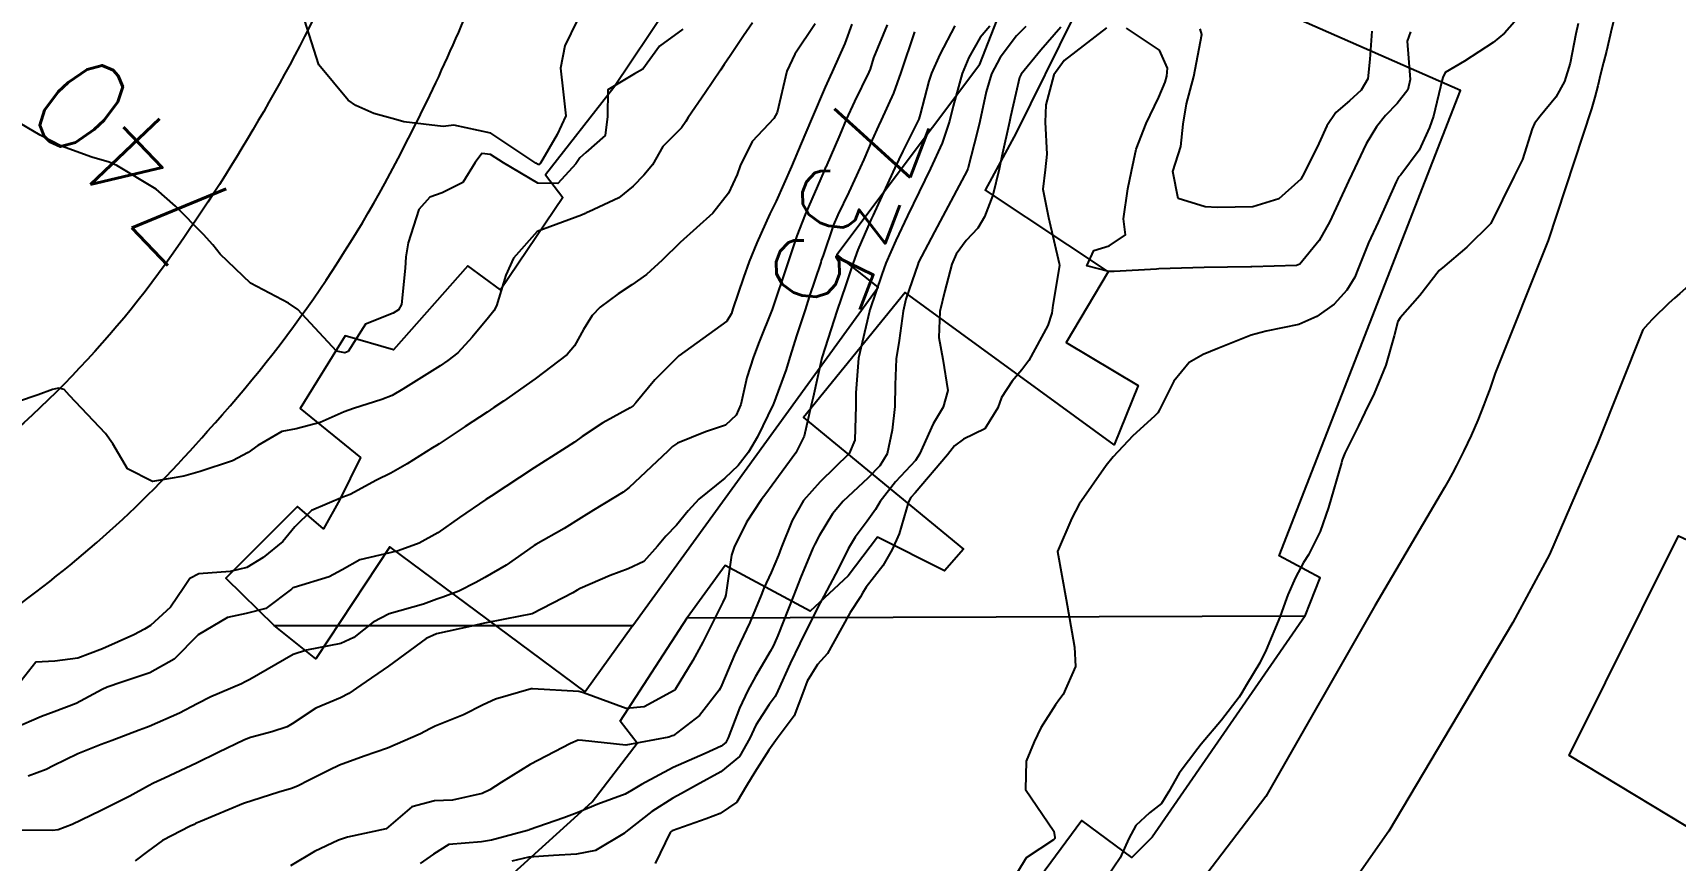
# Model space of a CAD drawing. Header units: metres. Extents: x 318500 to 325275, y 7408834 to 7428799.
# Drawn here: x 323347.4 to 323416.3, y 7419490.6 to 7419525.3 of the extents above; entities that cross this region are included whole.
import ezdxf
from ezdxf.enums import TextEntityAlignment as Align

# ---------------------------------------------------------------- set-up
doc = ezdxf.new("R2010")
doc.units = ezdxf.units.M
doc.header["$MEASUREMENT"] = 0
for name, color, linetype in [('Cotas', 45, 'Continuous'), ('Curvas de Nivel 1m', 11, 'Continuous'), ('Curvas de Nivel 5m', 15, 'Continuous'), ('Edificações', 30, 'Continuous'), ('Vias Primárias', 230, 'Continuous')]:
    doc.layers.add(name, color=color, linetype=linetype)
doc.styles.add('Style-STANDARD', font='STANDARD.shx')

msp = doc.modelspace()

# ---------------------------------------------------------------- linework, layer by layer
at = {"layer": 'Curvas de Nivel 1m', "flags": 128}
for points, elevation in [([(323377.591, 7419525.676), (323377.209, 7419525.134), (323376.649, 7419524.301), (323376.402, 7419523.934), (323376.243, 7419523.694), (323375.593, 7419522.738), (323374.886, 7419521.707), (323374.79, 7419521.535), (323374.613, 7419521.272), (323373.828, 7419520.496), (323373.393, 7419519.728), (323373.029, 7419519.287), (323372.576, 7419518.835), (323371.971, 7419518.344), (323370.723, 7419517.758), (323370.613, 7419517.705), (323370.559, 7419517.676), (323370.406, 7419517.61), (323368.551, 7419516.93), (323367.556, 7419515.805), (323367.24, 7419515.099), (323366.848, 7419513.815), (323366.729, 7419513.594), (323366.502, 7419513.32), (323365.827, 7419512.49), (323365.218, 7419511.833), (323364.804, 7419511.51), (323364.475, 7419511.297), (323362.908, 7419510.307), (323362.462, 7419510.053), (323362.03, 7419509.876), (323360.845, 7419509.503), (323360.452, 7419509.355), (323359.441, 7419508.914), (323358.441, 7419508.644), (323357.839, 7419508.529), (323356.828, 7419507.944), (323356.426, 7419507.657), (323355.76, 7419507.3), (323354.413, 7419506.855), (323353.731, 7419506.666), (323352.407, 7419506.435), (323351.364, 7419506.966), (323350.746, 7419508.025), (323350.436, 7419508.453), (323348.924, 7419510.053), (323348.698, 7419510.292), (323348.463, 7419510.359), (323348.221, 7419510.303), (323347.618, 7419510.068), (323346.75, 7419509.783)], 739), ([(323380.215, 7419525.637), (323379.365, 7419524.363), (323379.028, 7419523.654), (323378.623, 7419521.916), (323378.487, 7419521.662), (323377.578, 7419520.703), (323377.07, 7419519.675), (323376.941, 7419519.321), (323376.579, 7419518.54), (323375.921, 7419517.69), (323374.548, 7419516.463), (323373.799, 7419515.721), (323373.138, 7419515.124), (323372.524, 7419514.695), (323371.947, 7419514.317), (323371.196, 7419513.753), (323370.861, 7419513.401), (323370.496, 7419512.812), (323370.122, 7419512.129), (323369.804, 7419511.77), (323368.47, 7419510.742), (323367.131, 7419509.81), (323366.735, 7419509.537), (323366.453, 7419509.344), (323365.531, 7419508.742), (323364.433, 7419508.017), (323364.324, 7419507.949), (323364.158, 7419507.844), (323363.097, 7419507.183), (323362.414, 7419506.789), (323361.802, 7419506.487), (323360.703, 7419505.895), (323360.399, 7419505.775), (323359.082, 7419505.225), (323358.386, 7419504.531), (323357.883, 7419503.927), (323357.056, 7419503.253), (323356.363, 7419502.835), (323355.665, 7419502.656), (323354.359, 7419502.559), (323353.971, 7419502.369), (323353.723, 7419501.986), (323353.164, 7419501.165), (323352.326, 7419500.4), (323352.081, 7419500.246), (323351.623, 7419500.01), (323350.314, 7419499.419), (323349.283, 7419499.019), (323348.308, 7419498.894), (323347.522, 7419498.854), (323346.893, 7419498.074)], 738), ([(323370.231, 7419525.774), (323369.713, 7419524.715), (323369.523, 7419523.777), (323369.638, 7419522.783), (323369.748, 7419521.773), (323369.388, 7419520.999), (323368.693, 7419519.788), (323368.644, 7419519.734), (323368.589, 7419519.735), (323368.498, 7419519.791), (323366.608, 7419521.049), (323365.057, 7419521.392), (323364.612, 7419521.331), (323362.953, 7419521.527), (323362.616, 7419521.62), (323361.704, 7419521.884), (323360.94, 7419522.212), (323360.625, 7419522.433), (323359.388, 7419523.913), (323358.786, 7419525.801)], 741), ([(323409.858, 7419526.067), (323409.143, 7419525.253), (323408.666, 7419524.854), (323407.459, 7419524.079), (323406.653, 7419523.597), (323406.548, 7419523.394), (323406.527, 7419523.291), (323406.156, 7419521.766), (323405.988, 7419521.296), (323405.56, 7419520.346), (323404.783, 7419519.308), (323404.69, 7419519.208), (323404.587, 7419519.015), (323403.83, 7419517.321), (323403.436, 7419516.448), (323402.987, 7419515.333), (323402.854, 7419515.016), (323402.527, 7419514.459), (323401.993, 7419513.873), (323401.265, 7419513.359), (323400.507, 7419513.026), (323399.142, 7419512.745), (323398.502, 7419512.577), (323397.108, 7419512.023), (323396.494, 7419511.771), (323395.91, 7419511.429), (323395.262, 7419510.654), (323394.659, 7419509.447), (323394.586, 7419509.32), (323394.456, 7419509.177), (323393.547, 7419508.356), (323392.715, 7419507.467), (323392.426, 7419507.106), (323391.297, 7419505.487), (323390.987, 7419504.906), (323390.38, 7419503.5), (323390.751, 7419501.494), (323390.978, 7419500.132), (323391.099, 7419499.488), (323391.133, 7419498.672), (323390.62, 7419497.495), (323390.478, 7419497.317), (323390.294, 7419497.073), (323389.685, 7419496.1), (323389.402, 7419495.509), (323389.066, 7419494.707), (323389.042, 7419493.512), (323390.224, 7419491.766), (323390.277, 7419491.499), (323390.265, 7419491.453), (323390.218, 7419491.398), (323389.067, 7419490.652), (323388.385, 7419489.518)], 729), ([(323412.231, 7419525.66), (323412.133, 7419525.215), (323411.892, 7419523.983), (323411.656, 7419523.22), (323411.295, 7419522.569), (323410.628, 7419521.76), (323410.395, 7419521.462), (323410.301, 7419521.235), (323409.889, 7419519.952), (323409.542, 7419519.246), (323408.57, 7419517.26), (323407.556, 7419516.274), (323406.542, 7419515.409), (323406.476, 7419515.356), (323406.401, 7419515.291), (323405.582, 7419514.241), (323404.76, 7419513.308), (323404.662, 7419513.155), (323404.502, 7419512.544), (323404.159, 7419511.315), (323403.665, 7419510.129), (323403.278, 7419509.328), (323403.016, 7419508.767), (323402.434, 7419507.631), (323402.35, 7419507.422), (323402.332, 7419507.341), (323402.302, 7419507.215), (323401.75, 7419505.35), (323401.407, 7419504.343), (323400.908, 7419503.362), (323400.706, 7419503.034), (323400.366, 7419502.407), (323400.049, 7419501.678), (323399.941, 7419501.374), (323399.707, 7419500.739), (323399.136, 7419499.378), (323398.871, 7419498.832), (323398.308, 7419497.901), (323398.122, 7419497.574), (323398.011, 7419497.394), (323397.267, 7419496.424), (323396.413, 7419495.418), (323396.268, 7419495.241), (323395.486, 7419494.199), (323395.048, 7419493.432), (323394.749, 7419492.929), (323394.236, 7419492.535), (323393.672, 7419492.005), (323393.382, 7419491.453), (323393.016, 7419490.65), (323392.221, 7419489.47)], 728), ([(323381.752, 7419525.619), (323381.464, 7419524.82), (323380.926, 7419523.627), (323380.837, 7419523.438), (323380.64, 7419522.989), (323380.065, 7419521.638), (323379.629, 7419520.62), (323379.221, 7419519.651), (323378.575, 7419518.197), (323378.394, 7419517.84), (323378.306, 7419517.663), (323377.773, 7419516.447), (323377.451, 7419515.671), (323377.201, 7419515.003), (323376.766, 7419513.677), (323376.697, 7419513.489), (323376.505, 7419513.159), (323374.49, 7419511.71), (323373.493, 7419510.707), (323372.694, 7419509.736), (323372.578, 7419509.618), (323372.457, 7419509.532), (323371.301, 7419508.898), (323370.438, 7419508.32), (323370.11, 7419508.09), (323369.616, 7419507.772), (323368.422, 7419507.008), (323366.621, 7419505.817), (323366.399, 7419505.676), (323365.294, 7419504.928), (323364.385, 7419504.291), (323363.602, 7419503.852), (323362.716, 7419503.524), (323362.374, 7419503.446), (323361.11, 7419503.148), (323360.362, 7419502.732), (323359.828, 7419502.435), (323358.351, 7419501.994), (323358.3, 7419501.971), (323358.246, 7419501.922), (323357.165, 7419501.111), (323356.334, 7419500.894), (323355.56, 7419500.733), (323354.32, 7419500.003), (323353.321, 7419498.978), (323352.304, 7419498.414), (323351.13, 7419498.018), (323350.514, 7419497.809), (323350.295, 7419497.705), (323349.205, 7419497.127), (323348.281, 7419496.771), (323347.76, 7419496.583), (323346.588, 7419496.077)], 737), ([(323383.236, 7419525.602), (323382.656, 7419524.216), (323382.52, 7419523.743), (323382.467, 7419523.612), (323381.863, 7419522.386), (323381.519, 7419521.621), (323381.246, 7419520.988), (323380.662, 7419519.629), (323380.638, 7419519.581), (323380.588, 7419519.472), (323379.788, 7419517.642), (323379.452, 7419516.751), (323379.085, 7419515.652), (323378.947, 7419515.241), (323378.514, 7419513.953), (323378.436, 7419513.735), (323378.406, 7419513.661), (323377.871, 7419512.292), (323377.626, 7419511.669), (323377.35, 7419510.798), (323377.092, 7419509.674), (323376.903, 7419509.225), (323376.447, 7419508.807), (323375.612, 7419508.523), (323374.435, 7419508.051), (323374.235, 7419507.911), (323374.026, 7419507.716), (323372.414, 7419506.183), (323372.163, 7419505.992), (323371.763, 7419505.746), (323370.917, 7419505.24), (323370.397, 7419504.913), (323369.689, 7419504.472), (323368.489, 7419503.788), (323368.419, 7419503.75), (323368.379, 7419503.721), (323367.245, 7419502.928), (323366.359, 7419502.411), (323365.979, 7419502.2), (323365.258, 7419501.831), (323364.593, 7419501.592), (323364.347, 7419501.503), (323363.787, 7419501.293), (323362.335, 7419500.889), (323361.672, 7419500.538), (323360.857, 7419499.892), (323360.317, 7419499.639), (323358.865, 7419499.364), (323358.313, 7419499.18), (323356.488, 7419498.133), (323356.301, 7419498.026), (323356.141, 7419497.952), (323354.862, 7419497.4), (323354.287, 7419497.115), (323353.544, 7419496.725), (323352.272, 7419496.164), (323352.155, 7419496.119), (323351.856, 7419496.006), (323350.715, 7419495.571), (323350.261, 7419495.405), (323349.284, 7419495.015), (323348.247, 7419494.503), (323347.948, 7419494.359), (323347.192, 7419494.07)], 736), ([(323386.08, 7419525.559), (323385.446, 7419524.356), (323385.099, 7419523.573), (323384.982, 7419523.238), (323384.624, 7419521.839), (323384.564, 7419521.638), (323384.543, 7419521.581), (323383.887, 7419520.304), (323383.551, 7419519.596), (323382.7, 7419517.737), (323382.643, 7419517.609), (323382.618, 7419517.56), (323382.567, 7419517.442), (323382.009, 7419516.155), (323381.804, 7419515.617), (323381.487, 7419514.654), (323381.143, 7419513.621), (323380.49, 7419511.63), (323380.125, 7419509.976), (323380.053, 7419509.636), (323379.747, 7419508.334), (323379.401, 7419507.645), (323378.416, 7419506.291), (323378.149, 7419505.926), (323377.948, 7419505.665), (323377.339, 7419504.727), (323376.809, 7419503.676), (323376.708, 7419503.343), (323376.468, 7419501.679), (323376.445, 7419501.583), (323376.347, 7419501.379), (323375.504, 7419499.692), (323375.085, 7419498.932), (323374.335, 7419497.709), (323374.322, 7419497.688), (323374.299, 7419497.675), (323373.035, 7419496.982), (323372.288, 7419496.917), (323370.49, 7419497.565), (323370.298, 7419497.622), (323368.351, 7419497.738), (323368.299, 7419497.733), (323366.8, 7419497.305), (323366.289, 7419497.062), (323365.466, 7419496.644), (323364.275, 7419496.178), (323364.053, 7419496.063), (323363.662, 7419495.849), (323362.264, 7419495.248), (323361.295, 7419494.919), (323360.256, 7419494.531), (323359.827, 7419494.331), (323358.986, 7419493.913), (323358.498, 7419493.657), (323358.236, 7419493.552), (323357.712, 7419493.405), (323356.23, 7419492.928), (323354.425, 7419492.18), (323354.221, 7419492.083), (323354.152, 7419492.05), (323353.994, 7419491.982), (323352.827, 7419491.377), (323352.204, 7419490.92), (323351.689, 7419490.517)], 734), ([(323387.542, 7419525.541), (323387.142, 7419525.069), (323386.657, 7419524.222), (323386.38, 7419523.554), (323386.002, 7419522.187), (323385.847, 7419521.562), (323385.543, 7419520.629), (323385.06, 7419519.573), (323384.58, 7419518.597), (323384.093, 7419517.587), (323383.593, 7419516.556), (323383.179, 7419515.6), (323383.009, 7419515.127), (323382.511, 7419513.642), (323382.501, 7419513.609), (323382.493, 7419513.583), (323382.029, 7419511.607), (323381.925, 7419510.151), (323381.916, 7419509.608), (323381.881, 7419508.166), (323381.641, 7419507.612), (323380.418, 7419506.419), (323379.725, 7419505.64), (323379.243, 7419504.801), (323378.79, 7419503.654), (323378.678, 7419503.353), (323378.364, 7419502.62), (323378.061, 7419501.956), (323377.942, 7419501.664), (323377.48, 7419500.527), (323377.074, 7419499.673), (323376.832, 7419499.165), (323376.303, 7419497.911), (323376.231, 7419497.751), (323376.19, 7419497.682), (323375.364, 7419496.614), (323374.271, 7419495.787), (323374.219, 7419495.763), (323374.072, 7419495.713), (323372.266, 7419495.38), (323370.453, 7419495.574), (323370.268, 7419495.587), (323369.952, 7419495.45), (323368.258, 7419494.568), (323367.033, 7419493.808), (323366.558, 7419493.503), (323366.243, 7419493.346), (323364.997, 7419493.074), (323364.238, 7419493.039), (323363.296, 7419492.792), (323362.22, 7419491.87), (323360.595, 7419491.514), (323360.212, 7419491.388), (323359.201, 7419490.914), (323358.196, 7419490.314)], 733), ([(323389.056, 7419525.524), (323388.666, 7419525.14), (323387.971, 7419524.222), (323387.619, 7419523.54), (323387.394, 7419522.787), (323387.121, 7419521.545), (323387.023, 7419521.137), (323386.615, 7419519.55), (323386.612, 7419519.528), (323386.589, 7419519.491), (323385.565, 7419517.565), (323385.215, 7419516.915), (323384.54, 7419515.61), (323384.531, 7419515.589), (323384.024, 7419514.081), (323383.911, 7419513.586), (323383.737, 7419512.348), (323383.61, 7419511.589), (323383.569, 7419510.493), (323383.558, 7419509.589), (323383.446, 7419508.589), (323383.23, 7419507.592), (323382.928, 7419507.092), (323382.42, 7419506.579), (323381.386, 7419505.615), (323380.94, 7419505.084), (323380.388, 7419504.164), (323380.203, 7419503.812), (323380.12, 7419503.634), (323379.602, 7419502.4), (323379.303, 7419501.646), (323378.65, 7419499.972), (323378.51, 7419499.657), (323378.451, 7419499.536), (323378.325, 7419499.299), (323377.716, 7419498.259), (323377.394, 7419497.669), (323377.033, 7419496.929), (323376.563, 7419495.677), (323376.461, 7419495.485), (323376.267, 7419495.332), (323375.606, 7419495.032), (323374.257, 7419494.444), (323372.925, 7419493.73), (323372.515, 7419493.467), (323372.244, 7419493.32), (323371.095, 7419492.894), (323370.232, 7419492.54), (323369.664, 7419492.333), (323368.22, 7419491.818), (323368.203, 7419491.807), (323368.149, 7419491.791), (323366.638, 7419491.39), (323366.213, 7419491.321), (323364.84, 7419491.204), (323364.205, 7419490.807), (323363.641, 7419490.406)], 732), ([(323390.522, 7419525.502), (323389.687, 7419524.541), (323388.863, 7419523.527), (323388.789, 7419523.387), (323388.638, 7419522.71), (323388.416, 7419521.739), (323388.372, 7419521.532), (323388.044, 7419520.09), (323387.936, 7419519.537), (323387.673, 7419518.445), (323387.321, 7419517.542), (323387.041, 7419517.067), (323386.555, 7419516.551), (323386.128, 7419515.974), (323385.955, 7419515.559), (323385.649, 7419514.437), (323385.444, 7419513.566), (323385.407, 7419512.475), (323385.568, 7419511.564), (323385.779, 7419510.252), (323385.589, 7419509.563), (323385.159, 7419508.859), (323384.596, 7419507.578), (323384.427, 7419507.318), (323383.586, 7419506.421), (323382.942, 7419505.595), (323382.74, 7419505.262), (323382.398, 7419504.768), (323381.893, 7419504.102), (323381.599, 7419503.612), (323381.191, 7419502.794), (323380.582, 7419501.627), (323380.346, 7419501.19), (323379.568, 7419499.641), (323379.164, 7419498.801), (323378.652, 7419497.655), (323378.532, 7419497.421), (323378.291, 7419497.08), (323377.725, 7419496.218), (323377.478, 7419495.668), (323377.036, 7419494.899), (323376.256, 7419494.257), (323375.237, 7419493.695), (323374.601, 7419493.348), (323374.242, 7419493.151), (323373.362, 7419492.594), (323372.271, 7419491.739), (323372.245, 7419491.715), (323372.219, 7419491.686), (323371.001, 7419490.959), (323370.206, 7419490.802), (323369.232, 7419490.748), (323368.203, 7419490.681), (323367.491, 7419490.511)], 731), ([(323403.565, 7419525.327), (323403.488, 7419524.157), (323403.402, 7419523.329), (323403.126, 7419522.85), (323402.636, 7419522.411), (323402.059, 7419521.918), (323401.686, 7419521.354), (323401.344, 7419520.624), (323400.736, 7419519.368), (323400.587, 7419519.116), (323399.667, 7419518.291), (323398.576, 7419517.968), (323397.097, 7419517.934), (323396.575, 7419517.956), (323395.451, 7419518.309), (323395.222, 7419519.441), (323395.55, 7419520.492), (323395.653, 7419521.435), (323395.789, 7419522.276), (323396.098, 7419523.428), (323396.437, 7419525.193), (323396.373, 7419525.424)], 731)]:
    msp.add_lwpolyline(points, dxfattribs=dict(at, elevation=elevation))
at = {"layer": 'Curvas de Nivel 5m', "flags": 128}
for points, elevation in [([(323384.381, 7419525.299), (323383.813, 7419523.593), (323383.505, 7419522.729), (323382.99, 7419521.604), (323382.868, 7419521.354), (323382.607, 7419520.767), (323382.257, 7419519.952), (323382.109, 7419519.615), (323381.624, 7419518.575), (323381.17, 7419517.624), (323380.989, 7419517.201), (323380.544, 7419515.924), (323380.467, 7419515.705), (323380.446, 7419515.631), (323379.969, 7419514.188), (323379.788, 7419513.641), (323379.44, 7419512.587), (323379.151, 7419511.65), (323378.992, 7419511.143), (323378.461, 7419509.699), (323378.45, 7419509.67), (323377.8, 7419508.306), (323377.412, 7419507.67), (323376.988, 7419507.111), (323376.419, 7419506.581), (323375.337, 7419505.696), (323374.891, 7419505.214), (323374.393, 7419504.605), (323373.954, 7419504.149), (323373.594, 7419503.722), (323373.024, 7419503.076), (323372.366, 7419502.775), (323371.612, 7419502.497), (323370.353, 7419501.949), (323370.23, 7419501.883), (323370.049, 7419501.765), (323368.341, 7419500.887), (323367.2, 7419500.669), (323366.337, 7419500.494), (323365.799, 7419500.362), (323364.332, 7419500.047), (323363.897, 7419499.846), (323362.308, 7419498.687), (323361.157, 7419497.887), (323360.649, 7419497.541), (323360.292, 7419497.365), (323359.263, 7419496.933), (323358.275, 7419496.273), (323358.054, 7419496.142), (323357.414, 7419495.933), (323356.52, 7419495.692), (323356.265, 7419495.598), (323355.161, 7419495.062), (323354.25, 7419494.621), (323353.815, 7419494.416), (323352.908, 7419493.993), (323352.458, 7419493.778), (323352.237, 7419493.668), (323351.463, 7419493.242), (323350.226, 7419492.62), (323349.038, 7419492.048), (323348.447, 7419491.826), (323348.216, 7419491.795), (323346.486, 7419491.807)], 735), ([(323374.666, 7419525.416), (323373.678, 7419524.701), (323372.987, 7419523.735), (323372.638, 7419523.536), (323371.515, 7419522.867), (323371.498, 7419521.751), (323371.4, 7419520.96), (323370.597, 7419520.24), (323370.341, 7419520.017), (323370.176, 7419519.766), (323369.415, 7419518.939), (323368.577, 7419518.956), (323367.133, 7419519.812), (323366.595, 7419520.151), (323366.225, 7419520.194), (323365.944, 7419519.826), (323365.425, 7419518.984), (323364.571, 7419518.548), (323364.044, 7419518.372), (323363.59, 7419517.855), (323363.14, 7419516.455), (323363.046, 7419515.862), (323363.013, 7419515.382), (323362.851, 7419513.865), (323362.735, 7419513.638), (323362.504, 7419513.503), (323361.346, 7419513.039), (323360.618, 7419511.898), (323360.479, 7419511.843), (323360.131, 7419511.903), (323358.506, 7419513.656), (323358.114, 7419513.926), (323356.522, 7419514.764), (323355.253, 7419515.969), (323354.935, 7419516.365), (323354.548, 7419516.795), (323353.381, 7419517.992), (323352.571, 7419518.709), (323350.909, 7419519.701), (323350.587, 7419519.83), (323349.859, 7419520.041), (323348.597, 7419520.511), (323347.704, 7419520.968), (323346.613, 7419521.609)], 740), ([(323392.445, 7419525.473), (323390.656, 7419524.097), (323390.232, 7419523.506), (323389.895, 7419522.247), (323389.858, 7419521.511), (323389.932, 7419520.178), (323389.87, 7419519.511), (323389.773, 7419518.703), (323390.011, 7419517.508), (323390.455, 7419515.588), (323390.46, 7419515.501), (323390.182, 7419513.838), (323390.143, 7419513.506), (323389.972, 7419512.976), (323389.18, 7419511.52), (323388.892, 7419511.116), (323388.477, 7419510.651), (323388.026, 7419509.967), (323387.881, 7419509.529), (323387.33, 7419508.653), (323386.44, 7419508.211), (323386.057, 7419507.934), (323385.772, 7419507.56), (323384.414, 7419505.963), (323384.23, 7419505.764), (323384.127, 7419505.583), (323383.732, 7419504.244), (323383.451, 7419503.589), (323383.059, 7419502.904), (323382.356, 7419502.006), (323382.199, 7419501.756), (323382.11, 7419501.604), (323381.678, 7419500.945), (323380.956, 7419499.621), (323380.725, 7419499.223), (323380.317, 7419498.766), (323379.879, 7419498.064), (323379.724, 7419497.639), (323379.328, 7419496.6), (323378.622, 7419495.655), (323378.265, 7419495.163), (323377.686, 7419494.236), (323377.336, 7419493.669), (323376.934, 7419492.978), (323376.233, 7419492.515), (323375.639, 7419492.279), (323374.221, 7419491.785), (323374.172, 7419491.759), (323374.13, 7419491.711), (323373.506, 7419490.415)], 730), ([(323405.19, 7419525.305), (323405.054, 7419524.919), (323405.174, 7419523.305), (323405.082, 7419522.867), (323404.635, 7419522.3), (323404.149, 7419521.795), (323403.762, 7419521.323), (323403.337, 7419520.601), (323402.726, 7419519.338), (323402.587, 7419519.044), (323401.807, 7419517.351), (323401.367, 7419516.548), (323400.543, 7419515.563), (323400.411, 7419515.502), (323398.541, 7419515.44), (323398.492, 7419515.439), (323396.54, 7419515.42), (323394.632, 7419515.355), (323394.539, 7419515.352), (323392.757, 7419515.248), (323392.537, 7419515.251), (323391.609, 7419515.484), (323391.904, 7419516.126), (323392.553, 7419516.32), (323393.235, 7419516.789), (323393.154, 7419517.464), (323393.334, 7419518.711), (323393.487, 7419519.461), (323393.679, 7419520.384), (323394.1, 7419521.455), (323394.265, 7419521.814), (323394.637, 7419522.557), (323394.902, 7419523.19), (323394.976, 7419523.445), (323394.991, 7419523.783), (323394.661, 7419524.532), (323393.284, 7419525.464)], 730)]:
    msp.add_lwpolyline(points, dxfattribs=dict(at, elevation=elevation))
at = {"layer": 'Edificações'}
msp.add_lwpolyline([(323374.015, 7419526.33), (323371.767, 7419522.963), (323368.904, 7419519.305), (323369.627, 7419518.349), (323367.017, 7419514.474), (323365.64, 7419515.488), (323362.52, 7419511.965), (323360.491, 7419512.544), (323358.606, 7419509.502), (323361.143, 7419507.438), (323360.271, 7419505.684), (323359.582, 7419504.453), (323358.495, 7419505.394), (323355.486, 7419502.389), (323357.516, 7419500.397), (323372.565, 7419500.39), (323382.859, 7419514.585), (323381.126, 7419515.956), (323387.124, 7419523.948), (323389.759, 7419530.691)], dxfattribs=at)
for points in [[(323400.774, 7419500.798), (323401.403, 7419502.399), (323399.687, 7419503.313), (323407.285, 7419522.848), (323391.601, 7419529.749), (323390.206, 7419526.654), (323391.072, 7419525.968), (323388.654, 7419521.064), (323387.347, 7419518.656), (323392.509, 7419515.23), (323390.74, 7419512.273), (323393.773, 7419510.47), (323392.762, 7419507.982), (323383.99, 7419514.365), (323379.728, 7419509.122), (323386.436, 7419503.598), (323385.641, 7419502.696), (323382.826, 7419504.103), (323381.598, 7419502.48), (323380.01, 7419501.002), (323376.436, 7419502.913), (323374.848, 7419500.713)], [(323372.565, 7419500.39), (323370.567, 7419497.607), (323362.364, 7419503.692), (323359.258, 7419498.999), (323357.516, 7419500.397)], [(323433.69, 7419466.173), (323422.484, 7419474.538), (323428.527, 7419484.868), (323411.844, 7419494.944), (323416.436, 7419504.159), (323440.614, 7419492.956), (323436.675, 7419484.342), (323438.741, 7419483.005), (323437.479, 7419479.211), (323435.796, 7419479.975), (323433.041, 7419474.503), (323435.603, 7419473.662), (323433.69, 7419466.173)], [(323400.774, 7419500.798), (323394.359, 7419491.521), (323393.504, 7419490.661), (323391.407, 7419492.212), (323386.787, 7419485.968), (323388.57, 7419484.372), (323381.414, 7419476.233), (323379.767, 7419477.878), (323375.644, 7419474.034), (323374.977, 7419474.661), (323372.467, 7419472.153), (323365.908, 7419478.356), (323367.948, 7419480.354), (323362.927, 7419485.811), (323370.857, 7419492.996), (323372.74, 7419495.464), (323372.033, 7419496.377), (323374.848, 7419500.713)]]:
    msp.add_lwpolyline(points, close=True, dxfattribs=at)
at = {"layer": 'Vias Primárias'}
for points in [[(323463.151, 7419593.445, 0), (323461.926, 7419601.304, 0.173993)], [(323715.644, 7420145.548, 0), (323709.04, 7420132.939)], [(323831.088, 7420001.787, 0), (323833.844, 7420008.443, 0.220888)], [(323337.727, 7419667.689), (323357.578, 7419665.83, -0.118122), (323370.912, 7419660.457, -0.056999), (323378.96, 7419653.46), (323383.404, 7419647.568), (323389.978, 7419634.378), (323395.42, 7419622.095), (323401.125, 7419607.986), (323406.743, 7419592.524), (323411.227, 7419579.945, -0.05083), (323414.45, 7419569.008, -0.036781), (323415.755, 7419557.348), (323416.147, 7419547.023), (323415.841, 7419537.78, -0.03469), (323412.794, 7419522.073), (323410.967, 7419516.554), (323408.747, 7419510.979, -0.054113), (323406.441, 7419505.877), (323403.701, 7419501.227), (323399.121, 7419493.218), (323395.025, 7419487.845)], [(323296.572, 7419489.483, -0.082302), (323317.125, 7419492.93, 0.021327), (323332.241, 7419495.09, 0.101494), (323346.043, 7419500.721, 0.061535), (323354.715, 7419508.544, 0.070829), (323363.258, 7419521.053, 0.035491), (323366.951, 7419529.67, 0.076358), (323368.828, 7419543.012, 0.059951), (323365.982, 7419561.277, 0.027357), (323359.704, 7419577.47, 0.080985), (323348.693, 7419598.005, 0.154889), (323337.874, 7419611.103, 0.129871), (323317.802, 7419620.047), (323296.097, 7419623.02), (323286.496, 7419624.391), (323279.959, 7419626.266), (323270.916, 7419629.142)], [(323247.515, 7419526.991), (323258.995, 7419526.673), (323263.399, 7419527.095), (323285.672, 7419530.411), (323301.738, 7419532.71, 0.053066), (323319.012, 7419537.298, 0.054341), (323332.538, 7419544.55, 0.062762), (323342.502, 7419555.787, 0.034926), (323349.372, 7419568.834, -0.593271), (323356.946, 7419569.536, -0.04764), (323358.14, 7419566.638, -0.061496), (323361.499, 7419555.73, -0.088039), (323362.965, 7419540.797, -0.118293), (323360.365, 7419528.338, -0.046026), (323353.214, 7419515.926, -0.087686), (323342.606, 7419505.389, -0.131073), (323331.103, 7419500.657, -0.055714), (323312.124, 7419498.539, 0.088406), (323279.429, 7419488.811)], [(323442.094, 7419487.984), (323444.373, 7419497.544), (323445.211, 7419500.531), (323447.254, 7419508.429, 0.433283), (323445.877, 7419510.603), (323428.956, 7419514.374), (323422.093, 7419515.848, 0.073103), (323418.732, 7419516.02, 0.063561), (323414.938, 7419512.806), (323413.039, 7419508.028), (323411.027, 7419503.38), (323409.485, 7419500.517), (323404.289, 7419491.77), (323398.515, 7419483.543)]]:
    msp.add_lwpolyline(points, format="xyb", dxfattribs=at)

# ---------------------------------------------------------------- texts
at = {"layer": 'Cotas', "style": 'Style-STANDARD'}
for s, rotation, p in [('740', 133.71594, (323351.579, 7419519.936, 740)), ('735', 249.1687, (323381.613, 7419518.011, 735))]:
    msp.add_text(s, height=4, rotation=rotation, dxfattribs=at).set_placement(p, align=Align.MIDDLE_CENTER)

doc.saveas('drawing.dxf')
